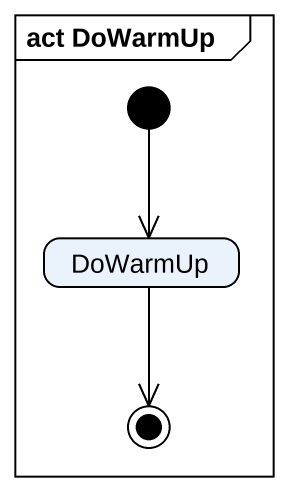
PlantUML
@startuml
mainframe act DoWarmUp
hide empty description
state DoWarmUp
[*] --> DoWarmUp
DoWarmUp --> [*]
@enduml
